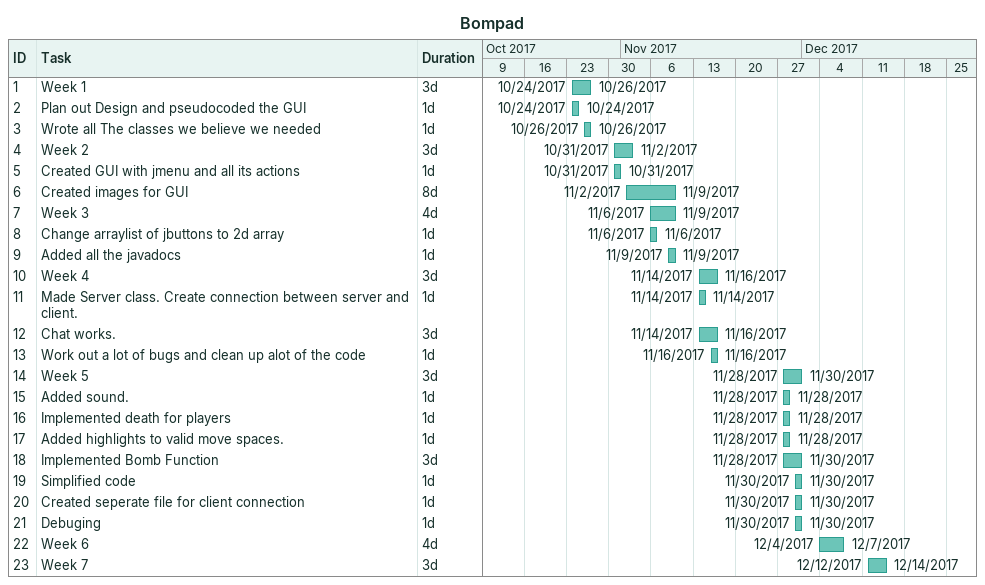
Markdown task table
Bompad

| ID | Task | Duration | Start | Finish |
|---|---|---|---|---|
| 1 | Week 1 | 3d | 2017-10-24 | 2017-10-26 |
| 2 | Plan out Design and pseudocoded the GUI | 1d | 2017-10-24 | 2017-10-24 |
| 3 | Wrote all The classes we believe we needed | 1d | 2017-10-26 | 2017-10-26 |
| 4 | Week 2 | 3d | 2017-10-31 | 2017-11-02 |
| 5 | Created GUI with jmenu and all its actions | 1d | 2017-10-31 | 2017-10-31 |
| 6 | Created images for GUI | 8d | 2017-11-02 | 2017-11-09 |
| 7 | Week 3 | 4d | 2017-11-06 | 2017-11-09 |
| 8 | Change arraylist of jbuttons to 2d array | 1d | 2017-11-06 | 2017-11-06 |
| 9 | Added all the javadocs | 1d | 2017-11-09 | 2017-11-09 |
| 10 | Week 4 | 3d | 2017-11-14 | 2017-11-16 |
| 11 | Made Server class. Create connection between server and client. | 1d | 2017-11-14 | 2017-11-14 |
| 12 | Chat works. | 3d | 2017-11-14 | 2017-11-16 |
| 13 | Work out a lot of bugs and clean up alot of the code | 1d | 2017-11-16 | 2017-11-16 |
| 14 | Week 5 | 3d | 2017-11-28 | 2017-11-30 |
| 15 | Added sound. | 1d | 2017-11-28 | 2017-11-28 |
| 16 | Implemented death for players | 1d | 2017-11-28 | 2017-11-28 |
| 17 | Added highlights to valid move spaces. | 1d | 2017-11-28 | 2017-11-28 |
| 18 | Implemented Bomb Function | 3d | 2017-11-28 | 2017-11-30 |
| 19 | Simplified code | 1d | 2017-11-30 | 2017-11-30 |
| 20 | Created seperate file for client connection | 1d | 2017-11-30 | 2017-11-30 |
| 21 | Debuging | 1d | 2017-11-30 | 2017-11-30 |
| 22 | Week 6 | 4d | 2017-12-04 | 2017-12-07 |
| 23 | Week 7 | 3d | 2017-12-12 | 2017-12-14 |
